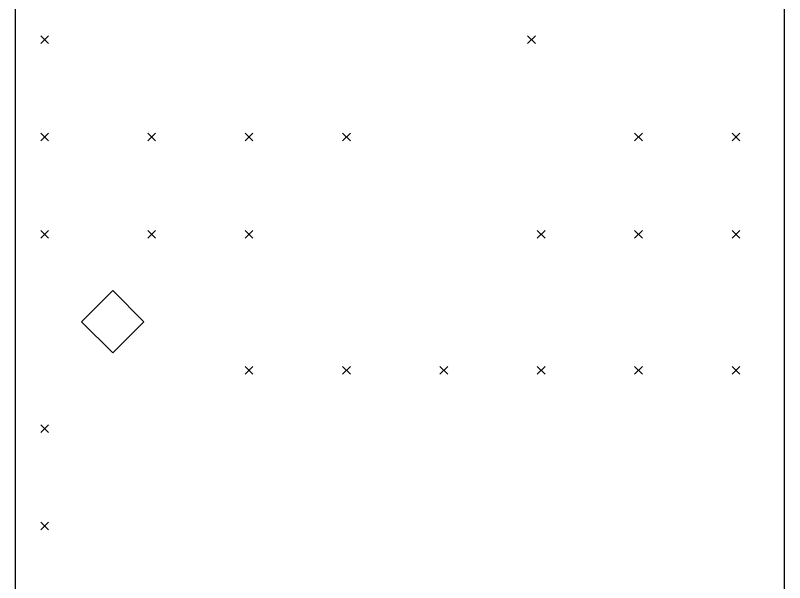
# Model space of a CAD drawing. Extents: x 78 to 180, y -149 to -30.
# Drawn here: x 80 to 119.5, y -119.41 to -90.25 of the extents above; entities that cross this region are included whole.
import ezdxf

# ---------------------------------------------------------------- set-up
doc = ezdxf.new("R2010")
doc.units = 0
doc.layers.add('BLACK', color=7, linetype='CONTINUOUS')

msp = doc.modelspace()

# ---------------------------------------------------------------- linework, layer by layer
at = {"layer": 'BLACK', "linetype": 'CONTINUOUS'}
for p, q in [((80, -130), (80, -30)), ((119.5, -130), (119.5, -60)), ((81.3, -91.3), (81.7, -91.7)), ((81.7, -91.3), (81.3, -91.7)), ((106.3, -91.3), (106.7, -91.7)), ((106.7, -91.3), (106.3, -91.7)), ((81.3, -96.3), (81.7, -96.7)), ((81.7, -96.3), (81.3, -96.7)), ((86.8, -96.3), (87.2, -96.7)), ((87.2, -96.3), (86.8, -96.7)), ((91.8, -96.3), (92.2, -96.7)), ((92.2, -96.3), (91.8, -96.7)), ((96.8, -96.3), (97.2, -96.7)), ((97.2, -96.3), (96.8, -96.7)), ((111.8, -96.3), (112.2, -96.7)), ((112.2, -96.3), (111.8, -96.7)), ((116.8, -96.3), (117.2, -96.7)), ((117.2, -96.3), (116.8, -96.7)), ((81.3, -101.3), (81.7, -101.7)), ((81.7, -101.3), (81.3, -101.7)), ((86.8, -101.3), (87.2, -101.7)), ((87.2, -101.3), (86.8, -101.7)), ((91.8, -101.3), (92.2, -101.7)), ((92.2, -101.3), (91.8, -101.7)), ((106.8, -101.3), (107.2, -101.7)), ((107.2, -101.3), (106.8, -101.7)), ((111.8, -101.3), (112.2, -101.7)), ((112.2, -101.3), (111.8, -101.7)), ((116.8, -101.3), (117.2, -101.7)), ((117.2, -101.3), (116.8, -101.7)), ((85, -104.4), (83.4, -106)), ((86.6, -106), (85, -104.4)), ((83.4, -106), (85, -107.6)), ((85, -107.6), (86.6, -106)), ((91.8, -108.3), (92.2, -108.7)), ((92.2, -108.3), (91.8, -108.7)), ((96.8, -108.3), (97.2, -108.7)), ((97.2, -108.3), (96.8, -108.7)), ((101.8, -108.3), (102.2, -108.7)), ((102.2, -108.3), (101.8, -108.7)), ((106.8, -108.3), (107.2, -108.7)), ((107.2, -108.3), (106.8, -108.7)), ((111.8, -108.3), (112.2, -108.7)), ((112.2, -108.3), (111.8, -108.7)), ((116.8, -108.3), (117.2, -108.7)), ((117.2, -108.3), (116.8, -108.7)), ((81.3, -111.3), (81.7, -111.7)), ((81.7, -111.3), (81.3, -111.7)), ((81.3, -116.3), (81.7, -116.7)), ((81.7, -116.3), (81.3, -116.7))]:
    msp.add_line(p, q, dxfattribs=at)

doc.saveas('drawing.dxf')
